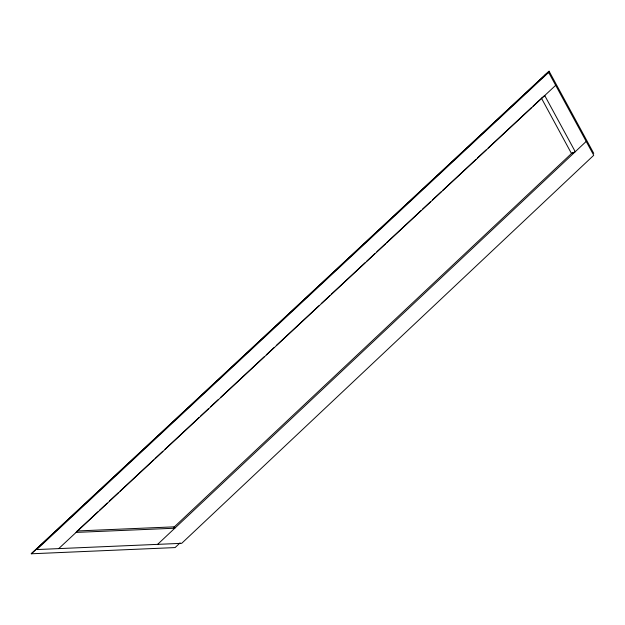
<?xml version="1.0" encoding="UTF-8"?>
<svg xmlns="http://www.w3.org/2000/svg" width="625" height="625" viewBox="0 0 625 625"><rect width="100%" height="100%" fill="white"/><g stroke="black" fill="none" stroke-linecap="round" stroke-linejoin="round"><path stroke-width="0.94" d="M545.148 74.875L548.656 72.422L593.742 155.281L181.703 543.328L36.703 549.562L37.469 547.992M180.07 542.898L175.094 547.578L31.25 553.789L549.086 71.211L593.75 153.367M173.695 527.477L572.391 152.688M157.625 544.359L586.195 141.438M31.25 553.789L549.086 71.211M36.703 549.562L548.656 72.422M77.234 531.055L97.922 511.773M99.352 510.438L107.203 503.125M109.336 501.133L118.617 492.484M120.039 491.156L153.57 459.898M155 458.57L162.844 451.25M164.984 449.258L199.227 417.336M200.656 416.008L208.5 408.695M210.641 406.695L218.492 399.383M220.633 397.383L264.148 356.82M266.289 354.828L274.133 347.508M276.273 345.516L319.078 305.609M321.219 303.617L329.781 295.641M331.211 294.305L365.453 262.383M366.875 261.055L374.727 253.742M376.867 251.742L385.43 243.766M386.852 242.438L421.094 210.516M422.523 209.18L430.375 201.867M432.516 199.875L441.07 191.891M442.5 190.562L476.031 159.305M477.453 157.977L486.016 149.992M488.156 148L531.672 107.438M533.102 106.102L541.664 98.125M58.703 548.617L555.68 85.328M77.344 530.953L76.086 532.406L174.797 528.219L174.367 526.836L77.344 530.953M544.719 95.539L541.5 98.281L571.492 153.539L575.258 151.727L544.719 95.539"/></g></svg>
